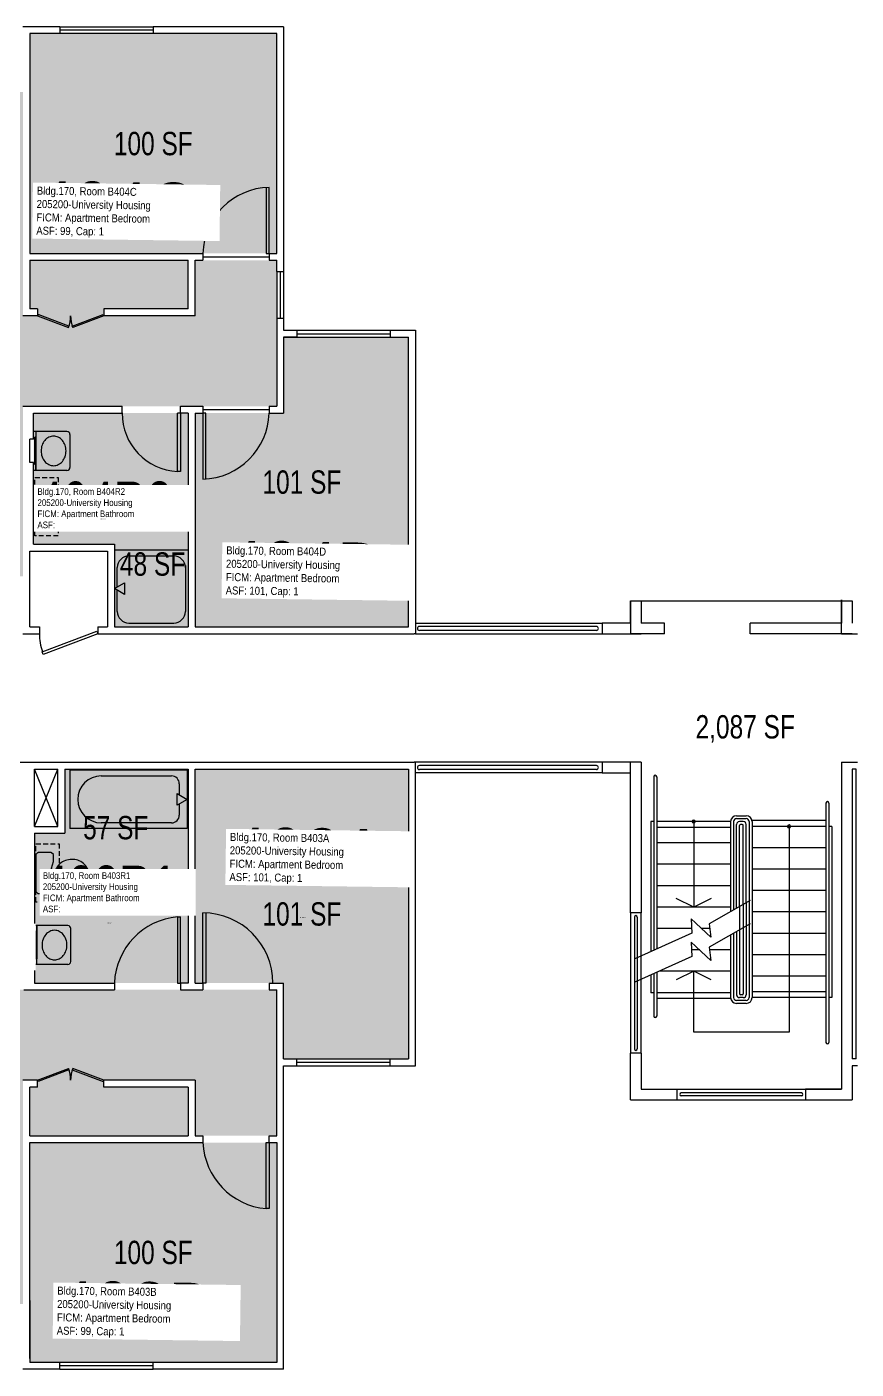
# Model space of a CAD drawing. Header units: inches. Extents: x -84 to 2978, y -50 to 1655.
# Drawn here: x 1050 to 1476, y -50 to 640 of the extents above; entities that cross this region are included whole.
import ezdxf
from ezdxf.enums import TextEntityAlignment as Align

# ---------------------------------------------------------------- set-up
doc = ezdxf.new("R2010")
doc.units = ezdxf.units.IN
doc.header["$LTSCALE"] = 10
doc.header["$MEASUREMENT"] = 0
doc.linetypes.add('DASHED2', pattern=[0.375, 0.25, -0.125])
doc.layers.get('0').update_dxf_attribs({"linetype": 'CONTINUOUS'})
for name, color, linetype in [('A-DOOR', 2, 'CONTINUOUS'), ('A-FLOR', 3, 'CONTINUOUS'), ('A-GLAZ', 1, 'CONTINUOUS'), ('A-IDEN-RNUM', 7, 'CONTINUOUS'), ('A-IDEN-SNUM', 4, 'CONTINUOUS'), ('A-IDEN-VNUM', 4, 'CONTINUOUS'), ('A-WALL', 5, 'CONTINUOUS'), ('AREA-TEXT', 3, 'CONTINUOUS'), ('Rooms-Category-Color', 7, 'CONTINUOUS'), ('Rooms-College-Color', 7, 'CONTINUOUS'), ('Rooms-Department-Color', 7, 'CONTINUOUS'), ('Rooms-Division-Color', 7, 'CONTINUOUS'), ('Rooms-Information', 7, 'CONTINUOUS')]:
    doc.layers.add(name, color=color, linetype=linetype)
doc.styles.add('CP_AREA', font='arial.ttf', dxfattribs={"height": 15})
doc.styles.add('CP_ROOMSNUMBER', font='arial.ttf', dxfattribs={"height": 1})
doc.styles.add('CP_ROOMVNUMBER', font='arial.ttf', dxfattribs={"width": 0.85, "height": 0.075})

msp = doc.modelspace()

# ---------------------------------------------------------------- hatches: boundary and pattern name
at = {"layer": 'Rooms-Category-Color', "true_color": 0x728ef3}
for points in [[(1051.17, 523.26), (1178.17, 523.26), (1178.17, 636.26), (1051.17, 636.26)], [(1178.17, 519.76), (1178.17, 444.76), (1047.67, 444.76), (1047.67, 357.26), (992.17, 357.26), (992.17, 441.26), (944.66, 441.26), (944.66, 444.76), (785.17, 444.76), (785.17, 519.76), (827.17, 519.76), (827.17, 491.26), (874.17, 491.26), (874.17, 494.76), (830.67, 494.76), (830.67, 519.76), (912.17, 519.76), (912.17, 494.76), (908.17, 494.76), (908.17, 491.26), (915.67, 491.26), (915.67, 606.26), (1047.67, 606.26), (1047.67, 491.26), (1055.17, 491.26), (1055.17, 494.76), (1051.17, 494.76), (1051.17, 519.76), (1132.67, 519.76), (1132.67, 494.76), (1089.17, 494.76), (1089.17, 491.26), (1136.17, 491.26), (1136.17, 519.76)], [(1181.67, 480.26), (1245.92, 480.26), (1245.92, 331.26), (1136.17, 331.26), (1136.17, 441.26), (1181.67, 441.26)], [(1132.67, 441.26), (1053.17, 441.26), (1053.17, 373.76), (1094.67, 373.76), (1094.67, 331.26), (1132.67, 331.26)], [(1069.17, 258.26), (1132.67, 258.26), (1132.67, 148.26), (1053.67, 148.26), (1053.67, 225.26), (1069.17, 225.26)], [(1181.67, 109.26), (1245.92, 109.26), (1245.92, 258.26), (1136.17, 258.26), (1136.17, 148.26), (1181.67, 148.26)], [(785.17, 69.76), (785.17, 144.76), (915.67, 144.76), (915.67, 232.26), (971.17, 232.26), (971.17, 148.26), (1018.68, 148.26), (1018.68, 144.76), (1178.17, 144.76), (1178.17, 69.76), (1136.17, 69.76), (1136.17, 98.26), (1089.17, 98.26), (1089.17, 94.76), (1132.67, 94.76), (1132.67, 69.76), (1051.17, 69.76), (1051.17, 94.76), (1055.17, 94.76), (1055.17, 98.26), (1047.67, 98.26), (1047.67, -16.74), (915.67, -16.74), (915.67, 98.26), (908.17, 98.26), (908.17, 94.76), (912.17, 94.76), (912.17, 69.76), (830.67, 69.76), (830.67, 94.76), (874.17, 94.76), (874.17, 98.26), (827.17, 98.26), (827.17, 69.76)], [(1051.17, 66.26), (1178.17, 66.26), (1178.17, -46.74), (1051.17, -46.74)]]:
    msp.add_hatch(color=171, dxfattribs=at).paths.add_polyline_path(points)
at = {"layer": 'Rooms-College-Color', "true_color": 0xadadad}
for points in [[(1051.17, 523.26), (1178.17, 523.26), (1178.17, 636.26), (1051.17, 636.26)], [(1178.17, 519.76), (1178.17, 444.76), (1047.67, 444.76), (1047.67, 357.26), (992.17, 357.26), (992.17, 441.26), (944.66, 441.26), (944.66, 444.76), (785.17, 444.76), (785.17, 519.76), (827.17, 519.76), (827.17, 491.26), (874.17, 491.26), (874.17, 494.76), (830.67, 494.76), (830.67, 519.76), (912.17, 519.76), (912.17, 494.76), (908.17, 494.76), (908.17, 491.26), (915.67, 491.26), (915.67, 606.26), (1047.67, 606.26), (1047.67, 491.26), (1055.17, 491.26), (1055.17, 494.76), (1051.17, 494.76), (1051.17, 519.76), (1132.67, 519.76), (1132.67, 494.76), (1089.17, 494.76), (1089.17, 491.26), (1136.17, 491.26), (1136.17, 519.76)], [(1181.67, 480.26), (1245.92, 480.26), (1245.92, 331.26), (1136.17, 331.26), (1136.17, 441.26), (1181.67, 441.26)], [(1132.67, 441.26), (1053.17, 441.26), (1053.17, 373.76), (1094.67, 373.76), (1094.67, 331.26), (1132.67, 331.26)], [(1069.17, 258.26), (1132.67, 258.26), (1132.67, 148.26), (1053.67, 148.26), (1053.67, 225.26), (1069.17, 225.26)], [(1181.67, 109.26), (1245.92, 109.26), (1245.92, 258.26), (1136.17, 258.26), (1136.17, 148.26), (1181.67, 148.26)], [(785.17, 69.76), (785.17, 144.76), (915.67, 144.76), (915.67, 232.26), (971.17, 232.26), (971.17, 148.26), (1018.68, 148.26), (1018.68, 144.76), (1178.17, 144.76), (1178.17, 69.76), (1136.17, 69.76), (1136.17, 98.26), (1089.17, 98.26), (1089.17, 94.76), (1132.67, 94.76), (1132.67, 69.76), (1051.17, 69.76), (1051.17, 94.76), (1055.17, 94.76), (1055.17, 98.26), (1047.67, 98.26), (1047.67, -16.74), (915.67, -16.74), (915.67, 98.26), (908.17, 98.26), (908.17, 94.76), (912.17, 94.76), (912.17, 69.76), (830.67, 69.76), (830.67, 94.76), (874.17, 94.76), (874.17, 98.26), (827.17, 98.26), (827.17, 69.76)], [(1051.17, 66.26), (1178.17, 66.26), (1178.17, -46.74), (1051.17, -46.74)]]:
    msp.add_hatch(color=253, dxfattribs=at).paths.add_polyline_path(points)
at = {"layer": 'Rooms-Department-Color', "true_color": 0x604aed}
for points in [[(1051.17, 523.26), (1178.17, 523.26), (1178.17, 636.26), (1051.17, 636.26)], [(1178.17, 519.76), (1178.17, 444.76), (1047.67, 444.76), (1047.67, 357.26), (992.17, 357.26), (992.17, 441.26), (944.66, 441.26), (944.66, 444.76), (785.17, 444.76), (785.17, 519.76), (827.17, 519.76), (827.17, 491.26), (874.17, 491.26), (874.17, 494.76), (830.67, 494.76), (830.67, 519.76), (912.17, 519.76), (912.17, 494.76), (908.17, 494.76), (908.17, 491.26), (915.67, 491.26), (915.67, 606.26), (1047.67, 606.26), (1047.67, 491.26), (1055.17, 491.26), (1055.17, 494.76), (1051.17, 494.76), (1051.17, 519.76), (1132.67, 519.76), (1132.67, 494.76), (1089.17, 494.76), (1089.17, 491.26), (1136.17, 491.26), (1136.17, 519.76)], [(1181.67, 480.26), (1245.92, 480.26), (1245.92, 331.26), (1136.17, 331.26), (1136.17, 441.26), (1181.67, 441.26)], [(1132.67, 441.26), (1053.17, 441.26), (1053.17, 373.76), (1094.67, 373.76), (1094.67, 331.26), (1132.67, 331.26)], [(1069.17, 258.26), (1132.67, 258.26), (1132.67, 148.26), (1053.67, 148.26), (1053.67, 225.26), (1069.17, 225.26)], [(1181.67, 109.26), (1245.92, 109.26), (1245.92, 258.26), (1136.17, 258.26), (1136.17, 148.26), (1181.67, 148.26)], [(785.17, 69.76), (785.17, 144.76), (915.67, 144.76), (915.67, 232.26), (971.17, 232.26), (971.17, 148.26), (1018.68, 148.26), (1018.68, 144.76), (1178.17, 144.76), (1178.17, 69.76), (1136.17, 69.76), (1136.17, 98.26), (1089.17, 98.26), (1089.17, 94.76), (1132.67, 94.76), (1132.67, 69.76), (1051.17, 69.76), (1051.17, 94.76), (1055.17, 94.76), (1055.17, 98.26), (1047.67, 98.26), (1047.67, -16.74), (915.67, -16.74), (915.67, 98.26), (908.17, 98.26), (908.17, 94.76), (912.17, 94.76), (912.17, 69.76), (830.67, 69.76), (830.67, 94.76), (874.17, 94.76), (874.17, 98.26), (827.17, 98.26), (827.17, 69.76)], [(1051.17, 66.26), (1178.17, 66.26), (1178.17, -46.74), (1051.17, -46.74)]]:
    msp.add_hatch(color=173, dxfattribs=at).paths.add_polyline_path(points)
at = {"layer": 'Rooms-Division-Color', "true_color": 0x604aed}
for points in [[(1051.17, 523.26), (1178.17, 523.26), (1178.17, 636.26), (1051.17, 636.26)], [(1178.17, 519.76), (1178.17, 444.76), (1047.67, 444.76), (1047.67, 357.26), (992.17, 357.26), (992.17, 441.26), (944.66, 441.26), (944.66, 444.76), (785.17, 444.76), (785.17, 519.76), (827.17, 519.76), (827.17, 491.26), (874.17, 491.26), (874.17, 494.76), (830.67, 494.76), (830.67, 519.76), (912.17, 519.76), (912.17, 494.76), (908.17, 494.76), (908.17, 491.26), (915.67, 491.26), (915.67, 606.26), (1047.67, 606.26), (1047.67, 491.26), (1055.17, 491.26), (1055.17, 494.76), (1051.17, 494.76), (1051.17, 519.76), (1132.67, 519.76), (1132.67, 494.76), (1089.17, 494.76), (1089.17, 491.26), (1136.17, 491.26), (1136.17, 519.76)], [(1181.67, 480.26), (1245.92, 480.26), (1245.92, 331.26), (1136.17, 331.26), (1136.17, 441.26), (1181.67, 441.26)], [(1132.67, 441.26), (1053.17, 441.26), (1053.17, 373.76), (1094.67, 373.76), (1094.67, 331.26), (1132.67, 331.26)], [(1069.17, 258.26), (1132.67, 258.26), (1132.67, 148.26), (1053.67, 148.26), (1053.67, 225.26), (1069.17, 225.26)], [(1181.67, 109.26), (1245.92, 109.26), (1245.92, 258.26), (1136.17, 258.26), (1136.17, 148.26), (1181.67, 148.26)], [(785.17, 69.76), (785.17, 144.76), (915.67, 144.76), (915.67, 232.26), (971.17, 232.26), (971.17, 148.26), (1018.68, 148.26), (1018.68, 144.76), (1178.17, 144.76), (1178.17, 69.76), (1136.17, 69.76), (1136.17, 98.26), (1089.17, 98.26), (1089.17, 94.76), (1132.67, 94.76), (1132.67, 69.76), (1051.17, 69.76), (1051.17, 94.76), (1055.17, 94.76), (1055.17, 98.26), (1047.67, 98.26), (1047.67, -16.74), (915.67, -16.74), (915.67, 98.26), (908.17, 98.26), (908.17, 94.76), (912.17, 94.76), (912.17, 69.76), (830.67, 69.76), (830.67, 94.76), (874.17, 94.76), (874.17, 98.26), (827.17, 98.26), (827.17, 69.76)], [(1051.17, 66.26), (1178.17, 66.26), (1178.17, -46.74), (1051.17, -46.74)]]:
    msp.add_hatch(color=173, dxfattribs=at).paths.add_polyline_path(points)

# ---------------------------------------------------------------- linework, layer by layer
for p, q in [((1070.3, 431.76), (1053.17, 431.76)), ((1053.8, 414.76), (1053.8, 428.76)), ((1054.3, 428.76), (1053.8, 428.76)), ((1054.3, 431.76), (1054.3, 411.76)), ((1054.3, 411.76), (1054.3, 428.76)), ((1071.8, 430.26), (1071.8, 413.26)), ((1054.3, 414.76), (1053.8, 414.76)), ((1070.3, 411.76), (1053.17, 411.76)), ((1053.8, 383.76), (1053.8, 402.59)), ((1053.92, 402.88), (1054.68, 403.64)), ((1054.97, 403.76), (1061.8, 403.76)), ((1061.8, 403.76), (1062.68, 402.88)), ((1062.8, 402.59), (1062.8, 399.32)), ((1061.8, 395.7), (1061.8, 390.82)), ((1062.78, 399.21), (1061.81, 395.82)), ((1061.81, 390.71), (1062.78, 387.32)), ((1062.8, 387.2), (1062.8, 383.76)), ((1054.68, 382.88), (1053.8, 383.76)), ((1061.63, 382.76), (1054.97, 382.76)), ((1062.8, 383.76), (1061.92, 382.88)), ((1132.67, 370.76), (1094.67, 370.76)), ((1102.17, 367.79), (1125.17, 367.79)), ((1096.17, 351.91), (1096.17, 361.79)), ((1131.17, 362.79), (1131.17, 339.29)), ((1094.67, 351.04), (1099.87, 354.04)), ((1099.87, 354.04), (1099.87, 348.04)), ((1099.87, 348.04), (1094.67, 351.04)), ((1096.17, 339.29), (1096.17, 350.18)), ((1102.17, 333.29), (1125.17, 333.29)), ((1071.8, 257.64), (1071.8, 227.64)), ((1132.05, 257.64), (1071.8, 257.64)), ((1132.05, 257.64), (1132.05, 227.64)), ((1087.87, 254.69), (1124.02, 254.69)), ((1128.03, 250.67), (1128.03, 244.96)), ((1126.85, 239.64), (1126.85, 245.64)), ((1126.85, 245.64), (1132.05, 242.64)), ((1132.05, 242.64), (1126.85, 239.64)), ((1128.03, 240.32), (1128.03, 234.6)), ((1124.02, 230.59), (1087.87, 230.59)), ((1132.05, 227.64), (1071.8, 227.64)), ((1055.18, 215.14), (1054.3, 214.26)), ((1054.3, 214.26), (1054.3, 195.44)), ((1062.13, 215.26), (1055.47, 215.26)), ((1063.3, 214.26), (1062.42, 215.14)), ((1063.3, 210.76), (1063.3, 214.26)), ((1062.3, 202.32), (1062.3, 207.2)), ((1062.31, 207.32), (1063.3, 210.76)), ((1063.3, 198.76), (1062.31, 202.21)), ((1054.42, 195.14), (1055.3, 194.26)), ((1055.3, 194.26), (1062.3, 194.26)), ((1062.3, 194.26), (1063.18, 195.14)), ((1063.3, 195.44), (1063.3, 198.76)), ((1070.79, 177.76), (1053.66, 177.76)), ((1054.29, 174.76), (1054.29, 160.76)), ((1054.79, 174.76), (1054.29, 174.76)), ((1054.79, 177.76), (1054.79, 160.76)), ((1054.79, 157.76), (1054.79, 177.76)), ((1072.29, 159.26), (1072.29, 176.26)), ((1054.79, 160.76), (1054.29, 160.76)), ((1070.79, 157.76), (1053.66, 157.76))]:
    msp.add_line(p, q)
at = {"linetype": 'DASHED2'}
for p, q in [((1053.8, 378.18), (1053.8, 408.18)), ((1053.8, 408.18), (1065.8, 408.18)), ((1065.8, 408.18), (1065.8, 378.18)), ((1065.8, 378.18), (1053.8, 378.18)), ((1054.3, 219.85), (1066.3, 219.85)), ((1054.3, 189.85), (1054.3, 219.85)), ((1066.3, 219.85), (1066.3, 189.85)), ((1066.3, 189.85), (1054.3, 189.85))]:
    msp.add_line(p, q, dxfattribs=at)
for centre, radius, start, end in [((1063.92, 422.89), 6.59, 116.19159, 139.89909), ((1063.4, 423.94), 5.42, 90, 116.19159), ((1063.4, 423.94), 5.42, 63.80841, 90), ((1062.88, 422.89), 6.59, 40.10091, 63.80841), ((1070.3, 430.26), 1.5, 0, 90), ((1066, 421.76), 9, 160.77064, 180), ((1066, 421.76), 9, 180, 199.22936), ((1064.73, 422.21), 7.65, 139.89909, 160.77064), ((1062.07, 422.21), 7.65, 19.22936, 40.10091), ((1060.8, 421.76), 9, 0, 19.22936), ((1060.8, 421.76), 9, 340.77064, 0), ((1064.73, 421.32), 7.65, 199.22936, 220.10091), ((1063.92, 420.64), 6.59, 220.10091, 243.80841), ((1063.4, 419.58), 5.42, 243.80841, 270), ((1063.4, 419.58), 5.42, 270, 296.19159), ((1062.88, 420.64), 6.59, 296.19159, 319.89909), ((1062.07, 421.32), 7.65, 319.89909, 340.77064), ((1070.3, 413.26), 1.5, 270, 0), ((1054.22, 402.59), 0.418, 135, 180), ((1054.97, 403.34), 0.418, 90, 135), ((1062.38, 402.59), 0.418, 0, 45), ((1072.3, 389.97), 10.29, 90, 108.83538), ((1072.3, 389.97), 10.29, 71.16462, 90), ((1062.22, 395.7), 0.418, 164.0546, 180), ((1069.6, 393.26), 5.8, 153.29881, 180), ((1070.9, 392.61), 7.26, 129.47246, 153.29881), ((1071.75, 391.58), 8.59, 108.83538, 129.47246), ((1072.85, 391.58), 8.59, 50.52754, 71.16462), ((1073.69, 392.61), 7.26, 26.70119, 50.52754), ((1075, 393.26), 5.8, 0, 26.70119), ((1062.22, 390.82), 0.418, 180, 195.9454), ((1062.38, 387.2), 0.418, 0, 15.9454), ((1069.6, 393.26), 5.8, 180, 206.70119), ((1070.9, 393.92), 7.26, 206.70119, 230.52754), ((1071.75, 394.94), 8.59, 230.52754, 251.16462), ((1072.3, 396.55), 10.29, 251.16462, 270), ((1072.82, 394.12), 7.87, 266.22456, 288.83538), ((1072.31, 395.59), 9.43, 288.83538, 309.47246), ((1073.69, 393.92), 7.26, 309.47246, 333.29881), ((1075, 393.26), 5.8, 333.29881, 0), ((1054.97, 383.18), 0.418, 225, 270), ((1061.63, 383.18), 0.418, 270, 315), ((1102.17, 361.79), 6, 90, 180), ((1125.17, 361.79), 6, 0, 90), ((1102.17, 339.29), 6, 180, 270), ((1125.17, 339.29), 6, 270, 0), ((1087.87, 242.64), 12.05, 90, 270), ((1124.02, 250.67), 4.02, 0, 90), ((1124.02, 234.6), 4.02, 270, 0), ((1055.47, 214.84), 0.418, 90, 135), ((1062.13, 214.84), 0.418, 45, 90), ((1062.72, 207.2), 0.418, 164.0546, 180), ((1070.1, 204.76), 5.8, 153.29881, 180), ((1071.4, 204.11), 7.26, 129.47246, 153.29881), ((1072.25, 203.08), 8.59, 108.83538, 129.47246), ((1072.8, 201.47), 10.29, 90, 108.83538), ((1073.32, 203.91), 7.87, 71.16462, 93.77544), ((1072.81, 202.43), 9.43, 50.52754, 71.16462), ((1074.19, 204.11), 7.26, 26.70119, 50.52754), ((1075.5, 204.76), 5.8, 0, 26.70119), ((1062.72, 202.32), 0.418, 180, 195.9454), ((1070.1, 204.76), 5.8, 180, 206.70119), ((1071.4, 205.42), 7.26, 206.70119, 230.52754), ((1074.19, 205.42), 7.26, 309.47246, 333.29881), ((1075.5, 204.76), 5.8, 333.29881, 0), ((1054.72, 195.44), 0.418, 180, 225), ((1062.88, 195.44), 0.418, 315, 0), ((1072.25, 206.44), 8.59, 230.52754, 251.16462), ((1072.8, 208.05), 10.29, 251.16462, 270), ((1072.8, 208.05), 10.29, 270, 288.83538), ((1073.35, 206.44), 8.59, 288.83538, 309.47246), ((1065.21, 168.21), 7.65, 139.89909, 160.77064), ((1064.4, 168.89), 6.59, 116.19159, 139.89909), ((1063.89, 169.94), 5.42, 90, 116.19159), ((1063.89, 169.94), 5.42, 63.80841, 90), ((1063.37, 168.89), 6.59, 40.10091, 63.80841), ((1062.56, 168.21), 7.65, 19.22936, 40.10091), ((1070.79, 176.26), 1.5, 0, 90), ((1066.49, 167.76), 9, 160.77064, 180), ((1066.49, 167.76), 9, 180, 199.22936), ((1061.28, 167.76), 9, 0, 19.22936), ((1061.28, 167.76), 9, 340.77064, 0), ((1065.21, 167.32), 7.65, 199.22936, 220.10091), ((1064.4, 166.64), 6.59, 220.10091, 243.80841), ((1063.89, 165.58), 5.42, 243.80841, 270), ((1063.89, 165.58), 5.42, 270, 296.19159), ((1063.37, 166.64), 6.59, 296.19159, 319.89909), ((1062.56, 167.32), 7.65, 319.89909, 340.77064), ((1070.79, 159.26), 1.5, 270, 0)]:
    msp.add_arc(centre, radius, start, end)
at = {"layer": 'A-DOOR'}
for p, q in [((1172.67, 557.26), (1172.67, 523.26)), ((1174.17, 523.26), (1174.17, 557.26)), ((1140.17, 521.51), (1174.17, 521.51)), ((1172.67, 523.26), (1174.17, 523.26)), ((1055.43, 491.92), (1055.17, 491.26)), ((1055.17, 491.26), (1071.05, 485.18)), ((1071.3, 485.84), (1055.43, 491.92)), ((1073.05, 485.84), (1088.92, 491.92)), ((1089.17, 491.26), (1073.3, 485.18)), ((1088.92, 491.92), (1089.17, 491.26)), ((1071.05, 485.18), (1071.3, 485.84)), ((1073.3, 485.18), (1073.05, 485.84)), ((1140.17, 443.01), (1174.17, 443.01)), ((1127.17, 411.26), (1127.17, 441.26)), ((1128.67, 441.26), (1127.17, 441.26)), ((1128.67, 441.26), (1128.67, 411.26)), ((1140.17, 441.26), (1140.17, 407.26)), ((1141.67, 441.26), (1140.17, 441.26)), ((1141.67, 407.26), (1141.67, 441.26)), ((1128.67, 411.26), (1127.17, 411.26)), ((1057.61, 318.49), (1085.67, 329.08)), ((1086.17, 327.76), (1058.1, 317.17)), ((1085.67, 329.08), (1086.17, 327.76)), ((1058.1, 317.17), (1057.61, 318.49)), ((1127.17, 182.26), (1127.17, 148.26)), ((1127.17, 182.26), (1128.67, 182.26)), ((1128.67, 148.26), (1128.67, 182.26)), ((1140.17, 148.26), (1140.17, 184.26)), ((1141.67, 184.26), (1141.67, 148.26)), ((1127.17, 148.26), (1128.67, 148.26)), ((1141.67, 148.26), (1140.17, 148.26)), ((1055.17, 98.26), (1071.05, 104.35)), ((1071.3, 103.69), (1055.43, 97.6)), ((1071.05, 104.35), (1071.3, 103.69)), ((1073.3, 104.35), (1073.05, 103.69)), ((1073.05, 103.69), (1088.92, 97.6)), ((1089.17, 98.26), (1073.3, 104.35)), ((1055.43, 97.6), (1055.17, 98.26)), ((1088.92, 97.6), (1089.17, 98.26)), ((1172.67, 66.26), (1174.17, 66.26)), ((1172.67, 32.26), (1172.67, 66.26)), ((1174.17, 66.26), (1174.17, 32.26)), ((1174.17, 32.26), (1172.67, 32.26))]:
    msp.add_line(p, q, dxfattribs=at)
for centre, radius, start, end in [((1175.14, 522.3), 34.97, 91.57576, 178.42424), ((1055.17, 491.26), 17, 339.02254, 0), ((1089.17, 491.26), 17, 180, 200.97746), ((1128.45, 441.01), 29.77, 179.51034, 267.55206), ((1139.21, 442.22), 34.97, 271.57576, 358.42424), ((1083.37, 327.39), 27.2, 179.22408, 199.05218), ((1130.28, 146.76), 35.64, 94.99827, 177.58607), ((1140.17, 148.26), 36, 0, 90), ((1055.17, 98.26), 17, 0, 20.97746), ((1089.17, 98.26), 17, 159.02254, 180), ((1175.81, 67.8), 35.67, 182.4645, 264.95117)]:
    msp.add_arc(centre, radius, start, end, dxfattribs=at)
at = {"layer": 'A-FLOR'}
for p, q in [((1342.42, 331.51), (1251.42, 331.51)), ((1342.42, 329.51), (1251.43, 329.51)), ((1065.67, 228.76), (1053.67, 258.26)), ((1053.67, 228.76), (1065.67, 258.26)), ((1342.42, 258.01), (1251.42, 258.01)), ((1342.42, 260.01), (1251.43, 260.01)), ((1371.92, 254.26), (1371.92, 164.97)), ((1373.42, 254.26), (1373.42, 165.65)), ((1460.42, 240.76), (1460.42, 117.76)), ((1461.92, 240.76), (1461.92, 117.76)), ((1370.42, 231.26), (1370.42, 164.29)), ((1371.92, 231.26), (1370.42, 231.26)), ((1411.42, 231.26), (1373.42, 231.26)), ((1411.42, 228.26), (1373.42, 228.26)), ((1392.42, 231.26), (1392.42, 187.26)), ((1411.42, 231.26), (1411.42, 184.8)), ((1412.92, 231.26), (1412.92, 185.65)), ((1414.42, 234.26), (1419.42, 234.26)), ((1414.42, 232.76), (1419.42, 232.76)), ((1414.42, 186.64), (1414.42, 229.76)), ((1417.92, 231.26), (1415.92, 231.26)), ((1415.92, 187.49), (1415.92, 229.26)), ((1417.42, 229.76), (1416.42, 229.76)), ((1417.92, 188.62), (1417.92, 229.26)), ((1419.42, 189.47), (1419.42, 229.76)), ((1420.92, 231.26), (1420.92, 140.76)), ((1460.42, 231.76), (1422.38, 231.76)), ((1422.42, 231.26), (1422.42, 140.76)), ((1460.42, 228.76), (1422.42, 228.76)), ((1441.42, 228.76), (1441.42, 122.97)), ((1463.42, 228.76), (1461.92, 228.76)), ((1463.42, 228.76), (1463.42, 140.76)), ((1411.42, 220.26), (1373.42, 220.26)), ((1460.42, 217.76), (1422.42, 217.76)), ((1411.42, 209.26), (1373.42, 209.26)), ((1460.42, 206.76), (1422.42, 206.76)), ((1411.42, 198.26), (1373.42, 198.26)), ((1460.42, 195.76), (1422.42, 195.76)), ((1411.42, 187.26), (1373.42, 187.26)), ((1392.42, 187.26), (1383.42, 191.66)), ((1401.42, 191.66), (1392.42, 187.26)), ((1421.43, 190.61), (1400.33, 178.65)), ((1414.42, 186.64), (1414.42, 186.5)), ((1415.92, 187.49), (1415.92, 142.76)), ((1417.92, 188.62), (1417.92, 142.76)), ((1419.42, 189.47), (1419.42, 142.26)), ((1361.92, 182.15), (1361.92, 114.37)), ((1363.42, 182.15), (1363.42, 114.37)), ((1401.16, 171.8), (1391.2, 181.18)), ((1391.2, 181.18), (1391.5, 173.95)), ((1460.42, 184.76), (1422.42, 184.76)), ((1391.5, 173.95), (1362.18, 160.67)), ((1391.65, 176.26), (1373.42, 176.26)), ((1400.87, 176.26), (1396.67, 176.26)), ((1400.33, 178.65), (1401.16, 171.8)), ((1421.43, 178.61), (1400.33, 166.65)), ((1411.42, 172.8), (1411.42, 140.76)), ((1412.92, 173.65), (1412.92, 140.76)), ((1414.42, 174.5), (1414.42, 142.26)), ((1460.42, 173.76), (1422.42, 173.76)), ((1401.16, 159.8), (1391.2, 169.18)), ((1391.2, 169.18), (1391.5, 161.95)), ((1400.33, 166.65), (1401.16, 159.8)), ((1391.5, 161.95), (1362.18, 148.67)), ((1395.61, 165.26), (1391.61, 165.26)), ((1411.42, 165.26), (1400.75, 165.26)), ((1460.42, 162.76), (1422.42, 162.76)), ((1370.42, 152.29), (1370.42, 143.26)), ((1371.92, 152.97), (1371.92, 131.26)), ((1373.42, 153.65), (1373.42, 131.26)), ((1411.42, 154.26), (1374.77, 154.26)), ((1392.42, 154.26), (1383.42, 149.87)), ((1392.42, 122.97), (1392.42, 154.26)), ((1401.42, 149.87), (1392.42, 154.26)), ((1460.42, 151.76), (1422.42, 151.76)), ((1371.92, 143.26), (1370.42, 143.26)), ((1411.42, 143.26), (1373.42, 143.26)), ((1411.42, 140.26), (1373.42, 140.26)), ((1419.42, 139.26), (1414.42, 139.26)), ((1417.92, 140.76), (1415.92, 140.76)), ((1417.42, 142.26), (1416.42, 142.26)), ((1460.42, 143.76), (1422.42, 143.76)), ((1460.42, 140.76), (1422.42, 140.76)), ((1463.42, 140.76), (1461.92, 140.76)), ((1419.42, 137.76), (1414.42, 137.76)), ((1441.42, 122.97), (1392.42, 122.97)), ((1447.81, 91.76), (1386.04, 91.76)), ((1447.81, 90.26), (1386.04, 90.26))]:
    msp.add_line(p, q, dxfattribs=at)
at = {"layer": 'A-FLOR', "extrusion": (0.000186924, 1.59272e-14, 1)}
msp.add_arc((1251.42, 330.51, 0.23), 1, 90.00006, 269.99995, dxfattribs=at)
at = {"layer": 'A-FLOR', "extrusion": (-0.000186924, 3.31436e-10, 1)}
msp.add_arc((1342.42, 330.51, -0.25), 1, 269.9999, 89.9999, dxfattribs=at)
at = {"layer": 'A-FLOR', "extrusion": (0.000186924, 5.63822e-12, 1)}
msp.add_arc((1251.42, 259.01, 0.23), 1, 90, 270, dxfattribs=at)
at = {"layer": 'A-FLOR', "extrusion": (-0.000186924, -3.3709e-10, 1)}
msp.add_arc((1342.42, 259.01, -0.25), 1, 270.0001, 90.0001, dxfattribs=at)
at = {"layer": 'A-FLOR'}
for centre, radius, start, end in [((1372.67, 254.26), 0.75, 0, 180), ((1461.17, 240.76), 0.75, 0, 180), ((1392.42, 231.26), 0.75, 90, 270), ((1392.42, 231.26), 0.75, 270, 90), ((1414.42, 231.26), 3, 90, 180), ((1414.42, 231.26), 1.5, 90, 180), ((1415.92, 229.76), 1.5, 90, 180), ((1416.42, 229.26), 0.5, 90, 180), ((1417.42, 229.26), 0.5, 0, 90), ((1417.92, 229.76), 1.5, 0, 90), ((1419.42, 231.26), 3, 0, 90), ((1419.42, 231.26), 1.5, 0, 90), ((1441.42, 228.76), 0.75, 90, 270), ((1441.42, 228.76), 0.75, 270, 90), ((1362.67, 182.15), 0.75, 0, 180), ((1414.42, 140.76), 3, 180, 270), ((1414.42, 140.76), 1.5, 180, 270), ((1415.92, 142.26), 1.5, 180, 270), ((1416.42, 142.76), 0.5, 180, 270), ((1417.42, 142.76), 0.5, 270, 0), ((1417.92, 142.26), 1.5, 270, 0), ((1419.42, 140.76), 1.5, 270, 0), ((1419.42, 140.76), 3, 270, 0), ((1372.67, 131.26), 0.75, 180, 0), ((1461.17, 117.76), 0.75, 180, 0), ((1362.67, 114.37), 0.75, 180, 0), ((1386.04, 91.01), 0.75, 90, 270), ((1447.81, 91.01), 0.75, 270, 90)]:
    msp.add_arc(centre, radius, start, end, dxfattribs=at)
at = {"layer": 'A-GLAZ'}
for p, q in [((1066.67, 639.76), (1114.67, 639.76)), ((1114.67, 638.01), (1066.67, 638.01)), ((1114.67, 636.26), (1066.67, 636.26)), ((1178.17, 514.01), (1178.17, 490.01)), ((1179.92, 514.01), (1179.92, 490.01)), ((1181.67, 514.01), (1181.67, 490.01)), ((1188.42, 483.76), (1236.42, 483.76)), ((1188.42, 482.01), (1236.42, 482.01)), ((1188.42, 480.26), (1236.42, 480.26)), ((1188.42, 109.26), (1236.42, 109.26)), ((1188.42, 107.51), (1236.42, 107.51)), ((1188.42, 105.76), (1236.42, 105.76)), ((1114.67, -46.74), (1066.67, -46.74)), ((1114.67, -48.49), (1066.67, -48.49)), ((1066.67, -50.24), (1114.67, -50.24))]:
    msp.add_line(p, q, dxfattribs=at)
at = {"layer": 'A-WALL'}
for p, q in [((1066.67, 639.76), (1047.67, 639.76)), ((1051.17, 636.26), (1051.17, 604.51)), ((1066.67, 636.26), (1051.17, 636.26)), ((1066.67, 639.76), (1066.67, 636.26)), ((1114.67, 639.76), (1114.67, 636.26)), ((1181.67, 639.76), (1114.67, 639.76)), ((1178.17, 636.26), (1114.67, 636.26)), ((1178.17, 523.26), (1178.17, 636.26)), ((1181.67, 639.76), (1181.67, 514.01)), ((1051.17, 604.51), (1051.17, 523.26)), ((1051.17, 523.26), (1140.17, 523.26)), ((1051.17, 519.76), (1132.67, 519.76)), ((1051.17, 519.76), (1051.17, 494.76)), ((1132.67, 494.76), (1132.67, 519.76)), ((1136.17, 491.26), (1136.17, 519.76)), ((1136.17, 519.76), (1140.17, 519.76)), ((1140.17, 523.26), (1140.17, 519.76)), ((1174.17, 523.26), (1174.17, 519.76)), ((1174.17, 523.26), (1178.17, 523.26)), ((1174.17, 519.76), (1178.17, 519.76)), ((1178.17, 514.01), (1178.17, 519.76)), ((1055.17, 491.26), (1047.67, 491.26)), ((1055.17, 494.76), (1051.17, 494.76)), ((1055.17, 494.76), (1055.17, 491.26)), ((1132.67, 494.76), (1089.17, 494.76)), ((1089.17, 494.76), (1089.17, 491.26)), ((1136.17, 491.26), (1089.17, 491.26)), ((1178.17, 484.26), (1178.17, 444.76)), ((1181.67, 483.76), (1188.42, 483.76)), ((1188.42, 483.76), (1188.42, 480.26)), ((1236.42, 483.76), (1236.42, 480.26)), ((1236.42, 483.76), (1248.67, 483.76)), ((1248.67, 483.76), (1249.42, 483.76)), ((1249.42, 483.76), (1249.42, 327.76)), ((1181.67, 480.26), (1181.67, 441.26)), ((1181.67, 480.26), (1188.42, 480.26)), ((1188.42, 480.26), (1181.67, 480.26)), ((1236.42, 480.26), (1245.92, 480.26)), ((1245.92, 331.26), (1245.92, 480.26)), ((1047.67, 444.76), (1098.67, 444.76)), ((1098.67, 441.26), (1098.67, 444.76)), ((1128.67, 441.26), (1128.67, 444.76)), ((1128.67, 441.26), (1128.67, 444.76)), ((1128.67, 444.76), (1140.17, 444.76)), ((1140.17, 444.76), (1140.17, 441.26)), ((1174.17, 444.76), (1178.17, 444.76)), ((1174.17, 444.76), (1174.17, 441.26)), ((1053.17, 441.26), (1098.67, 441.26)), ((1053.17, 427.76), (1053.17, 441.26)), ((1132.67, 441.26), (1128.67, 441.26)), ((1132.67, 441.26), (1132.67, 331.26)), ((1136.17, 441.26), (1136.17, 331.26)), ((1136.17, 441.26), (1140.17, 441.26)), ((1174.17, 441.26), (1181.67, 441.26)), ((1051.17, 415.76), (1051.17, 427.76)), ((1053.17, 427.76), (1051.17, 427.76)), ((1053.17, 415.76), (1051.17, 415.76)), ((1053.17, 373.76), (1053.17, 415.76)), ((1053.17, 373.76), (1094.67, 373.76)), ((1094.67, 373.76), (1094.67, 331.26)), ((1051.17, 370.26), (1091.17, 370.26)), ((1051.17, 331.26), (1051.17, 370.26)), ((1091.17, 370.26), (1091.17, 331.26)), ((1468.42, 327.76), (1468.42, 345.3)), ((1468.42, 345.3), (1468.42, 333.26)), ((1359.92, 333.26), (1359.92, 344.74)), ((1359.92, 344.74), (1359.92, 327.76)), ((1359.92, 344.74), (1473.92, 344.74)), ((1365.42, 344.75), (1365.42, 333.26)), ((1473.92, 344.74), (1473.92, 333.26)), ((1051.17, 331.26), (1056.17, 331.26)), ((1056.17, 331.26), (1056.17, 327.76)), ((1086.17, 331.26), (1086.17, 327.76)), ((1086.17, 331.26), (1091.17, 331.26)), ((1094.67, 331.26), (1132.67, 331.26)), ((1136.17, 331.26), (1245.92, 331.26)), ((1249.42, 333.26), (1345.42, 333.26)), ((1345.42, 333.26), (1345.42, 327.76)), ((1359.92, 333.26), (1345.42, 333.26)), ((1377.42, 333.26), (1365.42, 333.26)), ((1377.42, 327.76), (1377.42, 333.26)), ((1468.42, 333.26), (1421.42, 333.26)), ((1421.42, 327.76), (1421.42, 333.26)), ((1047.67, 327.76), (1056.17, 327.76)), ((1086.17, 327.76), (1248.67, 327.76)), ((1249.42, 327.76), (1248.67, 327.76)), ((1249.42, 327.76), (1345.42, 327.76)), ((1345.42, 327.76), (1359.92, 327.76)), ((1359.92, 327.76), (1365.42, 327.76)), ((1377.42, 327.76), (1359.92, 327.76)), ((1473.92, 327.76), (1421.42, 327.76)), ((1468.42, 327.76), (1476.67, 327.76)), ((967.67, 261.76), (1248.67, 261.76)), ((1053.67, 228.76), (1053.67, 258.26)), ((1053.67, 258.26), (1065.67, 258.26)), ((1065.67, 228.76), (1065.67, 258.26)), ((1069.17, 258.26), (1069.17, 225.26)), ((1069.17, 258.26), (1132.67, 258.26)), ((1132.67, 258.26), (1132.67, 148.26)), ((1136.17, 148.26), (1136.17, 258.26)), ((1136.17, 258.26), (1245.92, 258.26)), ((1245.92, 258.26), (1245.92, 109.26)), ((1249.42, 261.76), (1248.67, 261.76)), ((1249.42, 105.76), (1249.42, 261.76)), ((1345.42, 261.76), (1249.42, 261.76)), ((1345.42, 256.26), (1249.42, 256.26)), ((1359.92, 261.76), (1345.42, 261.76)), ((1345.42, 261.76), (1345.42, 256.26)), ((1345.42, 256.26), (1359.92, 256.26)), ((1359.92, 184.26), (1359.92, 261.76)), ((1365.42, 261.76), (1359.92, 261.76)), ((1365.42, 261.76), (1365.42, 184.26)), ((1468.42, 261.76), (1468.42, 93.76)), ((1468.42, 261.76), (1473.92, 261.76)), ((1473.92, 261.76), (1476.67, 261.76)), ((1475.92, 258.26), (1473.92, 258.26)), ((1473.92, 258.26), (1473.92, 109.26)), ((1475.92, 109.26), (1475.92, 258.26)), ((1053.67, 228.76), (1065.67, 228.76)), ((1053.67, 225.26), (1053.67, 173.76)), ((1053.67, 225.26), (1069.17, 225.26)), ((1365.42, 184.26), (1359.92, 184.26)), ((1359.92, 184.26), (1359.92, 112.26)), ((1365.42, 112.26), (1365.42, 184.26)), ((1051.66, 173.76), (1051.66, 161.76)), ((1053.67, 173.76), (1051.66, 173.76)), ((1053.67, 161.76), (1051.66, 161.76)), ((1053.67, 161.76), (1053.67, 148.26)), ((1053.67, 148.26), (1094.67, 148.26)), ((1071.3, 148.26), (1090.67, 148.26)), ((1094.67, 148.26), (1094.67, 144.76)), ((1132.67, 148.26), (1128.67, 148.26)), ((1128.67, 148.26), (1128.67, 144.76)), ((1136.17, 148.26), (1140.17, 148.26)), ((1140.17, 148.26), (1140.17, 144.76)), ((1140.17, 148.26), (1140.17, 144.76)), ((1174.17, 148.26), (1181.67, 148.26)), ((1174.17, 148.26), (1174.17, 144.76)), ((1181.67, 109.26), (1181.67, 148.26)), ((1048.17, 144.76), (1094.67, 144.76)), ((1128.67, 144.76), (1140.17, 144.76)), ((1174.17, 144.76), (1178.17, 144.76)), ((1178.17, 105.76), (1178.17, 144.76)), ((1359.92, 88.26), (1359.92, 112.26)), ((1365.42, 112.26), (1359.92, 112.26)), ((1365.42, 112.26), (1365.42, 93.76)), ((1181.67, 109.26), (1188.42, 109.26)), ((1181.67, 105.76), (1188.42, 105.76)), ((1181.67, -50.24), (1181.67, 105.76)), ((1188.42, 105.76), (1188.42, 109.26)), ((1236.42, 105.76), (1236.42, 109.26)), ((1236.42, 109.26), (1245.92, 109.26)), ((1236.42, 105.76), (1248.67, 105.76)), ((1248.67, 105.76), (1249.42, 105.76)), ((1475.92, 109.26), (1473.92, 109.26)), ((1476.67, 105.76), (1473.92, 105.76)), ((1473.92, 105.76), (1473.92, 91.76)), ((1055.17, 98.26), (1047.67, 98.26)), ((1055.17, 94.76), (1055.17, 98.26)), ((1136.17, 98.26), (1089.17, 98.26)), ((1089.17, 94.76), (1089.17, 98.26)), ((1136.17, 98.26), (1136.17, 69.76)), ((1051.17, 69.76), (1051.17, 94.76)), ((1055.17, 94.76), (1051.17, 94.76)), ((1132.67, 94.76), (1089.17, 94.76)), ((1132.67, 94.76), (1132.67, 69.76)), ((1365.42, 93.76), (1383.92, 93.76)), ((1383.92, 93.76), (1449.92, 93.76)), ((1383.92, 88.26), (1383.92, 93.76)), ((1449.92, 93.76), (1468.42, 93.76)), ((1468.42, 93.76), (1449.92, 93.76)), ((1449.92, 93.76), (1449.92, 88.26)), ((1473.92, 91.76), (1473.92, 88.26)), ((1359.92, 88.26), (1383.92, 88.26)), ((1383.92, 88.26), (1449.92, 88.26)), ((1449.92, 88.26), (1473.92, 88.26)), ((1051.17, 69.76), (1132.67, 69.76)), ((1136.17, 69.76), (1140.17, 69.76)), ((1140.17, 69.76), (1140.17, 66.26)), ((1174.17, 66.26), (1174.17, 69.76)), ((1174.17, 69.76), (1178.17, 69.76)), ((1051.17, -14.99), (1051.17, 66.26)), ((1051.17, 66.26), (1140.17, 66.26)), ((1174.17, 66.26), (1178.17, 66.26)), ((1178.17, 66.26), (1178.17, -46.74)), ((1051.17, -44.74), (1051.17, -14.99)), ((1051.17, -14.99), (1051.17, -46.74)), ((1066.67, -46.74), (1051.17, -46.74)), ((1066.67, -50.24), (1066.67, -46.74)), ((1114.67, -50.24), (1114.67, -46.74)), ((1178.17, -46.74), (1114.67, -46.74)), ((1066.67, -50.24), (1047.67, -50.24)), ((1181.67, -50.24), (1114.67, -50.24))]:
    msp.add_line(p, q, dxfattribs=at)
at = {"layer": 'A-WALL', "linetype": 'Continuous'}
for p, q in [((1178.17, 514.01), (1181.67, 514.01)), ((1178.17, 490.01), (1181.67, 490.01)), ((1178.17, 490.01), (1178.17, 484.26)), ((1181.67, 490.01), (1181.67, 483.76)), ((1178.17, 69.76), (1178.17, 105.76))]:
    msp.add_line(p, q, dxfattribs=at)

# ---------------------------------------------------------------- texts
at = {"layer": 'A-IDEN-RNUM', "style": 'CP_ROOMSNUMBER'}
for s, rotation, p in [('0404-C0', 359.24, (1106.81, 547.5)), ('0404-D0', 359.2, (1187.3, 355.12)), ('0403-A0', 359.24, (1190.01, 181.65)), ('0403-B0', 359.2, (1100.64, -20.49))]:
    msp.add_text(s, height=0.36, rotation=rotation, dxfattribs=at).set_placement(p)
for s, p in [('0404-R2', (1087.4, 386.65)), ('0403-R1', (1090.42, 178.94))]:
    msp.add_text(s, height=0.36, dxfattribs=at).set_placement(p)
at = {"layer": 'A-IDEN-SNUM', "style": 'CP_ROOMSNUMBER'}
for s, rotation, p in [('1700B404C0', 359.24, (1106.81, 547.5)), ('1700B404D0', 359.2, (1187.3, 355.12)), ('1700B403A0', 359.24, (1190.01, 181.65)), ('1700B403B0', 359.2, (1100.64, -20.49))]:
    msp.add_text(s, height=0.36, rotation=rotation, dxfattribs=at).set_placement(p)
for s, p in [('1700B404R2', (1087.4, 386.65)), ('1700B403R1', (1090.42, 178.94))]:
    msp.add_text(s, height=0.36, dxfattribs=at).set_placement(p)
at = {"layer": 'A-IDEN-VNUM', "style": 'CP_ROOMVNUMBER', "width": 0.85}
for s, rotation, p in [('404C', 359.24, (1054.5, 531.72)), ('404D', 359.24, (1151.83, 346.8)), ('403A', 359.24404, (1153.77, 199.48)), ('403B', 359.24, (1065.01, -33.73))]:
    msp.add_text(s, height=28.8, rotation=rotation, dxfattribs=at).set_placement(p)
at = {"layer": 'A-IDEN-VNUM', "style": 'CP_ROOMVNUMBER', "width": 0.7}
for s, p in [('404R2', (1055.12, 381.98)), ('403R1', (1057.9, 184.56))]:
    msp.add_text(s, height=24, dxfattribs=at).set_placement(p)
at = {"layer": 'AREA-TEXT', "style": 'CP_AREA', "width": 0.75}
for s, p in [('100 SF', (1114.67, 579.76)), ('101 SF', (1191.05, 405.76)), ('48 SF', (1114.29, 363.62)), ('2,087 SF', (1418.9, 279.95)), ('57 SF', (1095.37, 228.1)), ('101 SF', (1191.05, 183.76)), ('100 SF', (1114.67, 9.76))]:
    msp.add_text(s, height=12, dxfattribs=at).set_placement(p, align=Align.MIDDLE_CENTER)

# ---------------------------------------------------------------- next in the draw order: texts
at = {"layer": 'Rooms-Information', "char_height": 4.1143, "width": 92.16, "attachment_point": 7, "style": 'CP_ROOMVNUMBER', "bg_fill": 3, "box_fill_scale": 1.5, "bg_fill_color": 256, "bg_fill_true_color": 13158600, "bg_fill_transparency": 0}
for s, insert, rotation in [('Bldg.170, Room B404C^M^J205200-University Housing^M^JFICM: Apartment Bedroom^M^JASF: 99, Cap: 1', (1054.5, 531.72), 359.24), ('Bldg.170, Room B404D^M^J205200-University Housing^M^JFICM: Apartment Bedroom^M^JASF: 101, Cap: 1', (1151.83, 346.8), 359.24), ('Bldg.170, Room B403A^M^J205200-University Housing^M^JFICM: Apartment Bedroom^M^JASF: 101, Cap: 1', (1153.77, 199.48), 359.24404), ('Bldg.170, Room B403B^M^J205200-University Housing^M^JFICM: Apartment Bedroom^M^JASF: 99, Cap: 1', (1065.01, -33.73), 359.24)]:
    msp.add_mtext(s, dxfattribs=dict(at, insert=insert, rotation=rotation))
at = {"layer": 'Rooms-Information', "char_height": 3.4286, "width": 76.8, "attachment_point": 7, "style": 'CP_ROOMVNUMBER', "bg_fill": 3, "box_fill_scale": 1.5, "bg_fill_color": 256, "bg_fill_true_color": 13158600, "bg_fill_transparency": 0}
for s, insert in [('Bldg.170, Room B404R2^M^J205200-University Housing^M^JFICM: Apartment Bathroom^M^JASF: ', (1055.12, 381.98)), ('Bldg.170, Room B403R1^M^J205200-University Housing^M^JFICM: Apartment Bathroom^M^JASF: ', (1057.9, 184.56)), ('Bldg.170, Room B403K^M^J205200-University Housing^M^JFICM: Apartment Kitchen^M^JASF: ', (975.66, 156.39, 0))]:
    msp.add_mtext(s, dxfattribs=dict(at, insert=insert))

doc.saveas('drawing.dxf')
